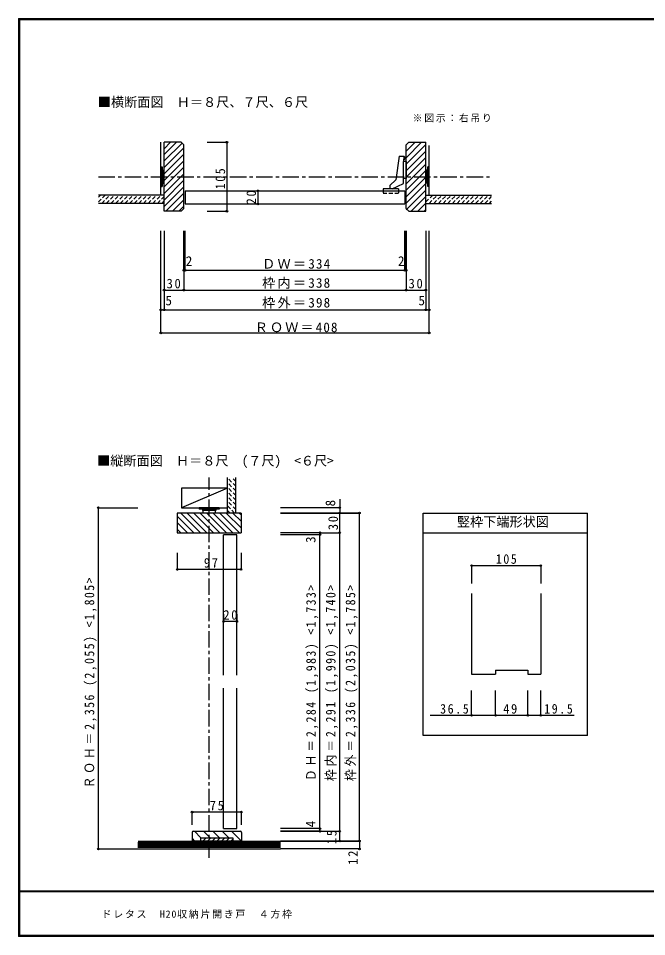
# Model space of a CAD drawing. Units: millimetres at full size, sheet at 1:5. Extents: x -973 to 977, y -718 to 696.
# Drawn here: x -973 to -18, y -701 to 696 of the extents above; entities that cross this region are included whole.
import ezdxf
from ezdxf.enums import TextEntityAlignment as Align

# ---------------------------------------------------------------- set-up
doc = ezdxf.new("R2010")
doc.units = ezdxf.units.MM
doc.header["$LTSCALE"] = 5
doc.header["$PDMODE"] = 32
doc.header["$PDSIZE"] = 2.5
doc.linetypes.add('CHAIN1', pattern=[8, 5, -1, 1, -1])
doc.linetypes.add('DASHED1', pattern=[1.8, 1.2, -0.6])
for name, color, linetype in [('0-0_補助線', 3, 'Continuous'), ('0-1_通り芯', 4, 'CHAIN1'), ('0-3_仕上げ', 2, 'Continuous'), ('0-4_枠', 3, 'Continuous'), ('0-6_扉', 6, 'Continuous'), ('0-7_金物', 7, 'Continuous'), ('0-A_文字', 7, 'Continuous'), ('0-B_寸法', 7, 'Continuous'), ('0-C_ハッチ', 4, 'DASHED1'), ('F-1_枠', 6, 'Continuous'), ('F-A_文字', 7, 'Continuous')]:
    doc.layers.add(name, color=color, linetype=linetype)
doc.styles.add('ＭＳ ゴシック', font='')
doc.styles.get('ＭＳ ゴシック').set_extended_font_data('MS Gothic')

msp = doc.modelspace()

# ---------------------------------------------------------------- linework, layer by layer
at = {"layer": '0-0_補助線'}
for p, q in [((-709.139, -542.5), (-709.139, -555.5)), ((-707.139, -540.5), (-636.139, -540.5)), ((-705.681, -540.5), (-695.681, -550.5)), ((-691.539, -540.5), (-681.539, -550.5)), ((-677.397, -540.5), (-667.397, -550.5)), ((-663.255, -540.5), (-653.255, -550.5)), ((-649.113, -540.5), (-634.113, -555.5)), ((-634.139, -542.5), (-634.139, -555.5)), ((-709.139, -551.184), (-704.824, -555.5))]:
    msp.add_line(p, q, dxfattribs=at)
at = {"layer": '0-0_補助線', "color": 7}
for p, q in [((-696.139, -550.5), (-696.139, -555.5)), ((-694.645, -550.5), (-696.139, -551.994)), ((-687.574, -550.5), (-692.574, -555.5)), ((-680.503, -550.5), (-685.503, -555.5)), ((-673.432, -550.5), (-678.432, -555.5)), ((-666.361, -550.5), (-671.361, -555.5)), ((-659.29, -550.5), (-664.29, -555.5)), ((-652.219, -550.5), (-657.219, -555.5)), ((-647.139, -552.491), (-650.148, -555.5))]:
    msp.add_line(p, q, dxfattribs=at)
msp.add_lwpolyline([(-696.139, -550.5), (-647.139, -550.5), (-647.139, -555.5)], dxfattribs=at)
at = {"layer": '0-0_補助線'}
for centre, start, end in [((-707.139, -542.5), 90, 180), ((-636.139, -542.5), 0, 90)]:
    msp.add_arc(centre, 2, start, end, dxfattribs=at)
at = {"layer": '0-1_通り芯'}
for p, q in [((-851.639, 455), (-253.639, 455)), ((-683.139, -581.082), (-683.139, -2.5))]:
    msp.add_line(p, q, dxfattribs=at)
at = {"layer": '0-3_仕上げ', "color": 3}
for p, q in [((-756.639, 427), (-756.639, 507.749)), ((-348.639, 427), (-348.639, 502.313))]:
    msp.add_line(p, q, dxfattribs=at)
at = {"layer": '0-3_仕上げ'}
for p, q in [((-751.639, 427), (-851.639, 427)), ((-353.639, 427), (-253.639, 427)), ((-751.639, 414.5), (-851.639, 414.5)), ((-353.639, 414.5), (-253.639, 414.5)), ((-655.139, -56.5), (-655.139, -2.5)), ((-642.639, -56.5), (-642.639, -2.5)), ((-791.118, -555.5), (-574.639, -555.5)), ((-791.639, -567.5), (-574.639, -567.5))]:
    msp.add_line(p, q, dxfattribs=at)
at = {"layer": '0-3_仕上げ', "color": 7}
for p, q in [((-791.639, -557.5), (-574.639, -557.5)), ((-791.639, -559.5), (-574.639, -559.5)), ((-574.639, -561.5), (-791.639, -561.5)), ((-574.639, -563.5), (-791.639, -563.5)), ((-574.639, -565.5), (-791.639, -565.5))]:
    msp.add_line(p, q, dxfattribs=at)
at = {"layer": '0-3_仕上げ', "color": 4}
for points in [[(-655.139, -48.5), (-655.139, -18.5), (-725.139, -18.5), (-725.139, -48.5)], [(-655.139, -18.5), (-725.139, -48.5), (-655.139, -48.5)]]:
    msp.add_lwpolyline(points, dxfattribs=at)
at = {"layer": '0-4_枠'}
for p, q in [((-725.639, 507.5), (-751.639, 507.5)), ((-751.639, 402.5), (-751.639, 507.5)), ((-725.639, 507.5), (-721.639, 503.5)), ((-721.639, 406.5), (-721.639, 503.5)), ((-379.639, 507.5), (-383.639, 503.5)), ((-383.639, 406.5), (-383.639, 503.5)), ((-379.639, 507.5), (-353.639, 507.5)), ((-353.639, 402.5), (-353.639, 507.5)), ((-721.639, 406.5), (-725.639, 402.5)), ((-725.639, 402.5), (-751.639, 402.5)), ((-634.639, -56.5), (-731.639, -56.5)), ((-634.639, -56.5), (-634.639, -86.5)), ((-357.639, -56.5), (-107.639, -56.5)), ((-357.639, -395.005), (-357.639, -56.5)), ((-107.639, -395.005), (-107.639, -56.5)), ((-357.639, -86.5), (-107.639, -86.5)), ((-283.955, -179.109), (-283.955, -301.475)), ((-178.955, -179.109), (-178.955, -301.475)), ((-283.955, -301.475), (-247.455, -301.475)), ((-247.455, -295.775), (-247.455, -301.475)), ((-247.455, -295.775), (-198.455, -295.775)), ((-198.455, -295.775), (-198.455, -301.475)), ((-198.455, -301.475), (-178.955, -301.475)), ((-107.639, -395.005), (-357.639, -395.005)), ((-634.139, -555.5), (-709.139, -555.5))]:
    msp.add_line(p, q, dxfattribs=at)
at = {"layer": '0-4_枠', "color": 4}
for p, q in [((-283.955, -136.488), (-178.955, -136.488)), ((-283.955, -136.488), (-283.955, -163.621)), ((-178.955, -136.488), (-178.955, -163.621)), ((-283.955, -364.324), (-283.955, -326.566)), ((-247.455, -364.324), (-247.455, -326.566)), ((-198.455, -364.324), (-198.455, -326.566)), ((-178.955, -364.324), (-178.955, -326.566)), ((-247.455, -364.324), (-347.222, -364.324)), ((-198.455, -364.324), (-247.455, -364.324)), ((-128.033, -364.324), (-198.455, -364.324))]:
    msp.add_line(p, q, dxfattribs=at)
at = {"layer": '0-4_枠'}
for points in [[(-383.639, 406.5), (-379.639, 402.5), (-353.639, 402.5)], [(-731.639, -56.5), (-731.639, -86.5), (-634.639, -86.5)]]:
    msp.add_lwpolyline(points, dxfattribs=at)
at = {"layer": '0-4_枠', "color": 7}
for p in [(-283.955, -136.488), (-178.955, -136.488), (-283.955, -364.324), (-247.455, -364.324), (-198.455, -364.324), (-178.955, -364.324)]:
    msp.add_point(p, dxfattribs=at)
at = {"layer": '0-6_扉'}
for p, q in [((-719.639, 433.5), (-385.639, 433.5)), ((-719.639, 433.5), (-719.639, 413.5)), ((-385.639, 433.5), (-385.639, 413.5)), ((-719.639, 413.5), (-385.639, 413.5)), ((-641.139, -89.5), (-661.139, -89.5)), ((-661.139, -303), (-661.139, -89.5)), ((-641.139, -303), (-641.139, -89.5)), ((-661.139, -536.5), (-661.139, -323)), ((-641.139, -536.5), (-641.139, -323)), ((-661.139, -536.5), (-641.139, -536.5))]:
    msp.add_line(p, q, dxfattribs=at)
at = {"layer": '0-7_金物'}
for p, q in [((-394.24, 486.242), (-399.16, 450.251)), ((-394.24, 486.242), (-387.24, 486.291)), ((-387.24, 486.291), (-387.389, 478.241)), ((-383.639, 478.241), (-387.389, 478.241)), ((-387.389, 452.341), (-387.389, 478.241)), ((-385.621, 484.603), (-387.249, 485.823)), ((-386.834, 481.572), (-385.406, 481.809)), ((-385.621, 484.603), (-385.406, 481.809)), ((-383.639, 478.241), (-383.639, 452.341)), ((-756.639, 470), (-754.639, 470)), ((-756.639, 470), (-756.639, 440)), ((-754.639, 470), (-754.639, 440)), ((-754.639, 465), (-752.639, 465)), ((-752.639, 465), (-752.639, 445)), ((-752.639, 464), (-751.639, 464)), ((-352.639, 464), (-353.639, 464)), ((-350.639, 465), (-352.639, 465)), ((-352.639, 445), (-352.639, 465)), ((-350.639, 440), (-350.639, 470)), ((-348.639, 470), (-350.639, 470)), ((-348.639, 440), (-348.639, 470)), ((-399.16, 450.251), (-408.253, 441.562)), ((-387.44, 444.484), (-387.389, 452.791)), ((-383.639, 452.341), (-387.392, 452.341)), ((-756.639, 440), (-754.639, 440)), ((-754.639, 445), (-752.639, 445)), ((-752.639, 446), (-751.639, 446)), ((-395.032, 436.5), (-418.582, 436.5)), ((-408.253, 441.562), (-408.494, 436.5)), ((-404.619, 436.5), (-387.44, 444.484)), ((-352.639, 446), (-353.639, 446)), ((-350.639, 445), (-352.639, 445)), ((-348.639, 440), (-350.639, 440)), ((-668.139, -48.5), (-698.139, -48.5)), ((-698.139, -48.5), (-698.139, -50.5)), ((-668.139, -50.5), (-698.139, -50.5)), ((-693.139, -50.5), (-693.139, -52.5)), ((-673.139, -52.5), (-693.139, -52.5)), ((-692.139, -56.5), (-692.139, -52.5)), ((-674.139, -52.5), (-674.139, -56.5)), ((-673.139, -50.5), (-673.139, -52.5)), ((-668.139, -48.5), (-668.139, -50.5))]:
    msp.add_line(p, q, dxfattribs=at)
at = {"layer": '0-7_金物', "linetype": 'DASHED1'}
for p, q in [((-418.582, 436.5), (-418.582, 429.51)), ((-395.032, 436.5), (-395.032, 429.51)), ((-395.032, 429.51), (-418.582, 429.51))]:
    msp.add_line(p, q, dxfattribs=at)
at = {"layer": '0-7_金物'}
msp.add_lwpolyline([(-386.834, 481.572), (-386.834, 482.784), (-387.301, 483.018)], dxfattribs=at)
at = {"layer": '0-B_寸法', "color": 4}
for p, q in [((-621.104, 433.5), (-609.21, 433.5)), ((-609.21, 433.5), (-609.21, 413.5)), ((-621.104, 413.5), (-609.21, 413.5)), ((-686.205, 402.5), (-656.205, 402.5)), ((-756.639, 217.5), (-756.639, 372.5)), ((-751.639, 372.5), (-751.639, 252.5)), ((-721.639, 312.5), (-721.639, 372.5)), ((-721.639, 372.5), (-721.639, 282.5)), ((-719.639, 312.5), (-719.639, 372.5)), ((-385.639, 312.5), (-385.639, 372.5)), ((-383.639, 312.5), (-383.639, 372.5)), ((-383.639, 372.5), (-383.639, 282.5)), ((-353.639, 372.5), (-353.639, 252.5)), ((-348.639, 217.5), (-348.639, 372.5)), ((-383.639, 312.5), (-721.639, 312.5)), ((-751.639, 282.5), (-353.639, 282.5)), ((-756.639, 252.5), (-348.639, 252.5)), ((-756.639, 217.5), (-348.639, 217.5)), ((-484.639, -35.53), (-484.639, -56.5)), ((-851.639, -48.5), (-791.639, -48.5)), ((-851.639, -567.5), (-851.639, -48.5)), ((-484.639, -48.5), (-574.639, -48.5)), ((-574.639, -56.5), (-454.639, -56.5)), ((-484.639, -56.5), (-574.639, -56.5)), ((-454.639, -56.5), (-530.639, -56.5)), ((-484.639, -555.5), (-484.639, -56.5)), ((-454.639, -555.5), (-454.639, -56.5)), ((-514.639, -86.5), (-574.639, -86.5)), ((-514.639, -89.5), (-574.639, -89.5)), ((-514.639, -86.5), (-484.639, -86.5)), ((-514.639, -86.5), (-514.639, -89.5)), ((-514.639, -536.5), (-514.639, -89.5)), ((-731.639, -116.96), (-731.639, -142.331)), ((-634.639, -116.96), (-634.639, -142.331)), ((-634.639, -142.331), (-731.639, -142.331)), ((-661.139, -210.585), (-661.139, -221.5)), ((-641.139, -221.5), (-661.139, -221.5)), ((-641.139, -210.585), (-641.139, -221.5)), ((-709.138, -530.583), (-709.138, -511.445)), ((-634.139, -511.445), (-709.138, -511.445)), ((-634.139, -530.583), (-634.139, -511.445)), ((-514.639, -536.5), (-574.639, -536.5)), ((-574.639, -540.5), (-484.639, -540.5)), ((-514.639, -540.5), (-574.639, -540.5)), ((-514.639, -540.5), (-514.639, -536.5)), ((-574.639, -555.5), (-484.639, -555.5)), ((-454.639, -555.5), (-574.639, -555.5)), ((-514.639, -555.5), (-454.639, -555.5)), ((-454.639, -555.5), (-454.639, -567.5)), ((-851.639, -567.5), (-791.639, -567.5)), ((-454.639, -567.5), (-574.639, -567.5))]:
    msp.add_line(p, q, dxfattribs=at)
msp.add_lwpolyline([(-686.205, 507.5), (-656.205, 507.5), (-656.205, 402.5)], dxfattribs=at)
at = {"layer": '0-B_寸法'}
for p in [(-656.205, 507.5), (-609.21, 433.5), (-609.21, 413.5), (-656.205, 402.5), (-721.639, 312.5), (-719.639, 312.5), (-385.639, 312.5), (-383.639, 312.5), (-751.639, 282.5), (-721.639, 282.5), (-383.639, 282.5), (-353.639, 282.5), (-756.639, 252.5), (-751.639, 252.5), (-353.639, 252.5), (-348.639, 252.5), (-756.639, 217.5), (-348.639, 217.5), (-851.639, -48.5), (-484.639, -48.5), (-484.639, -56.5), (-454.639, -56.5), (-454.639, -56.5), (-514.639, -86.5), (-514.639, -89.5), (-484.639, -86.5), (-731.639, -142.331), (-634.639, -142.331), (-661.139, -221.5), (-641.139, -221.5), (-709.138, -511.445), (-634.139, -511.445), (-514.639, -536.5), (-514.639, -540.5), (-484.639, -540.5), (-484.639, -540.5), (-484.639, -555.5), (-484.639, -555.5), (-454.639, -555.5), (-851.639, -567.5), (-454.639, -567.5)]:
    msp.add_point(p, dxfattribs=at)
at = {"layer": '0-C_ハッチ', "linetype": 'Continuous'}
for p, q in [((-751.639, 488.85), (-732.989, 507.5)), ((-751.639, 497.588), (-741.727, 507.5)), ((-751.639, 478.951), (-724.365, 506.225)), ((-383.639, 493.774), (-369.913, 507.5)), ((-383.639, 483.874), (-360.014, 507.5)), ((-383.639, 473.975), (-353.639, 503.975)), ((-751.639, 469.051), (-721.639, 499.051)), ((-751.639, 459.152), (-721.639, 489.152)), ((-383.639, 464.075), (-353.639, 494.075)), ((-751.639, 449.252), (-721.639, 479.252)), ((-383.639, 454.176), (-353.639, 484.176)), ((-751.639, 439.353), (-721.639, 469.353)), ((-383.639, 444.276), (-353.639, 474.276)), ((-383.639, 434.377), (-353.639, 464.377)), ((-751.639, 429.453), (-721.639, 459.453)), ((-751.639, 419.554), (-721.639, 449.554)), ((-383.639, 424.477), (-353.639, 454.477)), ((-751.639, 409.654), (-721.639, 439.654)), ((-383.639, 414.578), (-353.639, 444.578)), ((-383.639, 404.678), (-353.639, 434.678)), ((-748.894, 402.5), (-721.639, 429.755)), ((-738.995, 402.5), (-721.639, 419.855)), ((-375.918, 402.5), (-353.639, 424.779)), ((-729.095, 402.5), (-721.639, 409.956)), ((-366.019, 402.5), (-353.639, 414.879)), ((-356.119, 402.5), (-353.639, 404.98)), ((-706.367, -86.5), (-731.639, -61.228)), ((-696.468, -86.5), (-726.468, -56.5)), ((-686.568, -86.5), (-716.568, -56.5)), ((-676.669, -86.5), (-706.669, -56.5)), ((-666.769, -86.5), (-696.769, -56.5)), ((-656.87, -86.5), (-686.87, -56.5)), ((-646.97, -86.5), (-676.97, -56.5)), ((-637.071, -86.5), (-667.071, -56.5)), ((-634.639, -79.032), (-657.171, -56.5)), ((-634.639, -69.133), (-647.272, -56.5)), ((-634.639, -59.233), (-637.372, -56.5)), ((-716.267, -86.5), (-731.639, -71.128)), ((-726.166, -86.5), (-731.639, -81.027))]:
    msp.add_line(p, q, dxfattribs=at)
at = {"layer": '0-C_ハッチ'}
for p, q in [((-851.639, 423.647), (-848.287, 427)), ((-851.639, 416.576), (-841.216, 427)), ((-846.645, 414.5), (-834.145, 427)), ((-839.574, 414.5), (-827.074, 427)), ((-832.503, 414.5), (-820.003, 427)), ((-825.432, 414.5), (-812.932, 427)), ((-818.361, 414.5), (-805.861, 427)), ((-811.289, 414.5), (-798.789, 427)), ((-804.218, 414.5), (-791.718, 427)), ((-797.147, 414.5), (-784.647, 427)), ((-790.076, 414.5), (-777.576, 427)), ((-783.005, 414.5), (-770.505, 427)), ((-775.934, 414.5), (-763.434, 427)), ((-768.863, 414.5), (-756.363, 427)), ((-761.792, 414.5), (-751.639, 424.653)), ((-353.639, 416.574), (-343.213, 427)), ((-348.642, 414.5), (-336.142, 427)), ((-341.571, 414.5), (-329.071, 427)), ((-334.5, 414.5), (-322, 427)), ((-327.429, 414.5), (-314.929, 427)), ((-320.358, 414.5), (-307.858, 427)), ((-313.287, 414.5), (-300.787, 427)), ((-306.216, 414.5), (-293.716, 427)), ((-299.145, 414.5), (-286.645, 427)), ((-292.074, 414.5), (-279.573, 427)), ((-285.002, 414.5), (-272.502, 427)), ((-277.931, 414.5), (-265.431, 427)), ((-270.86, 414.5), (-258.36, 427)), ((-263.789, 414.5), (-253.639, 424.65)), ((-754.721, 414.5), (-751.639, 417.581)), ((-256.718, 414.5), (-253.639, 417.579)), ((-642.639, -15.84), (-655.139, -3.34)), ((-642.639, -22.911), (-655.139, -10.412)), ((-642.639, -8.769), (-648.908, -2.5)), ((-642.639, -29.982), (-655.139, -17.483)), ((-642.639, -37.054), (-655.139, -24.554)), ((-642.639, -44.125), (-655.139, -31.625)), ((-642.639, -51.196), (-655.139, -38.696)), ((-644.406, -56.5), (-655.139, -45.767)), ((-651.477, -56.5), (-655.139, -52.838))]:
    msp.add_line(p, q, dxfattribs=at)
at = {"layer": 'F-1_枠'}
for p, q in [((-973.347, 695.833), (-973.347, -700.833)), ((-973.347, 695.833), (976.653, 695.833)), ((-973.347, 695), (976.653, 695)), ((-973.347, 694.167), (976.653, 694.167)), ((-972.514, 695.833), (-972.514, -700.833)), ((-971.68, 695.833), (-971.68, -700.833)), ((976.653, -631.667), (-973.347, -631.667)), ((976.653, -632.5), (-973.347, -632.5)), ((976.653, -699.167), (-973.347, -699.167)), ((976.653, -700), (-973.347, -700)), ((976.653, -700.833), (-973.347, -700.833))]:
    msp.add_line(p, q, dxfattribs=at)

# ---------------------------------------------------------------- texts
at = {"layer": '0-4_枠', "color": 7, "style": 'ＭＳ ゴシック'}
msp.add_text('竪枠下端形状図', height=14.66, dxfattribs=at).set_placement((-306.389, -81.5), align=Align.BOTTOM_LEFT)
at = {"layer": '0-4_枠', "color": 7, "char_height": 14.66, "attachment_point": 7, "style": 'ＭＳ ゴシック'}
for s, insert in [('\\T1.27;\\W0.9;105', (-247.144, -133.988)), ('\\T1.28;\\W0.9;36.5', (-331.892, -361.824)), ('\\T1.27;\\W0.95;49', (-236.08, -361.824)), ('\\T1.28;\\W0.9;19.5', (-173.634, -361.824))]:
    msp.add_mtext(s, dxfattribs=dict(at, insert=insert))
at = {"layer": '0-A_文字', "style": 'ＭＳ ゴシック'}
for s, p in [('■横断面図\u3000Ｈ＝８尺、７尺、６尺', (-852.481, 556.823)), ('■縦断面図\u3000Ｈ＝８尺\u3000(７尺)\u3000<６尺>', (-853.604, 11.321))]:
    msp.add_text(s, height=14.66, dxfattribs=at).set_placement(p, align=Align.BOTTOM_LEFT)
at = {"layer": '0-A_文字', "insert": (-373.639, 537.5), "char_height": 11, "attachment_point": 7, "style": 'ＭＳ ゴシック'}
msp.add_mtext('\\T1.17;※図示：右吊り', dxfattribs=at)
at = {"layer": '0-B_寸法', "style": 'ＭＳ ゴシック'}
for s, p in [('2', (-718.778, 315)), ('2', (-396.08, 315)), ('5', (-749.691, 255)), ('5', (-364.906, 255))]:
    msp.add_text(s, height=14.66, dxfattribs=at).set_placement(p, align=Align.BOTTOM_LEFT)
for s, p in [('8', (-487.139, -46.488)), ('3', (-517.139, -102.034)), ('4', (-517.139, -534.467))]:
    msp.add_text(s, height=14.66, rotation=90, dxfattribs=at).set_placement(p, align=Align.BOTTOM_LEFT)
at = {"layer": '0-B_寸法', "char_height": 14.66, "attachment_point": 7, "rotation": 90, "style": 'ＭＳ ゴシック'}
for s, insert in [('\\T1.27;\\W0.9;105', (-658.705, 436)), ('\\T1.27;\\W0.95;20', (-611.71, 412.875)), ('\\T1.27;\\W0.95;30', (-487.139, -82.587)), ('\\T1.24;\\W0.9;ＲＯＨ＝2,356\\~(2,055)\\~<1,805>', (-854.139, -475.5)), ('\\T1.24;\\W0.9;ＤＨ＝2,284\\~(1,983)\\~<1,733>', (-517.139, -464.25)), ('\\T1.24;\\W0.9;枠内＝2,291\\~(1,990)\\~<1,740>', (-487.139, -464.25)), ('\\T1.24;\\W0.9;枠外＝2,336\\~(2,035)\\~<1,785>', (-457.139, -464.25)), ('\\T1.27;\\W0.95;15', (-489.286, -560.007)), ('\\T1.27;\\W0.95;12', (-457.139, -591.445))]:
    msp.add_mtext(s, dxfattribs=dict(at, insert=insert))
at = {"layer": '0-B_寸法', "char_height": 14.66, "attachment_point": 7, "style": 'ＭＳ ゴシック'}
for s, insert in [('\\T1.17;ＤＷ＝334', (-602.639, 315)), ('\\T1.27;\\W0.95;30', (-747.889, 285)), ('\\T1.17;枠内＝338', (-602.639, 284.5)), ('\\T1.27;\\W0.95;30', (-379.889, 285)), ('\\T1.17;枠外＝398', (-602.639, 254.5)), ('\\T1.16;ＲＯＷ＝408', (-613.889, 218.37)), ('\\T1.27;\\W0.95;97', (-691.264, -139.831)), ('\\T1.27;\\W0.95;20', (-661.639, -219)), ('\\T1.27;\\W0.95;75', (-682.263, -508.945))]:
    msp.add_mtext(s, dxfattribs=dict(at, insert=insert))
at = {"layer": 'F-A_文字', "insert": (-846.68, -673.333), "char_height": 11, "attachment_point": 7, "style": 'ＭＳ ゴシック'}
msp.add_mtext('\\T1.18;ドレタス\u3000H20収納片開き戸\u3000４方枠', dxfattribs=at)

doc.saveas('drawing.dxf')
